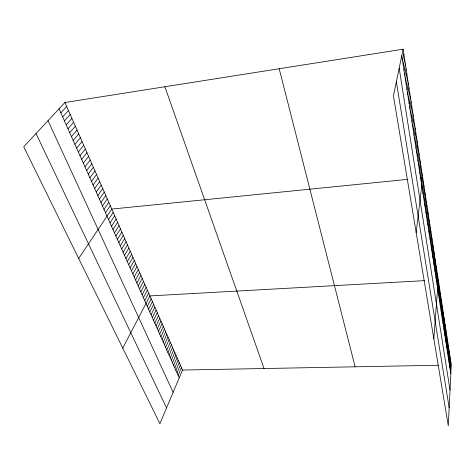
<?xml version="1.0" encoding="UTF-8"?>
<svg xmlns="http://www.w3.org/2000/svg" width="475" height="475" viewBox="0 0 475 475"><rect width="100%" height="100%" fill="white"/><g stroke="black" fill="none" stroke-linecap="round" stroke-linejoin="round"><path stroke-width="0.71" d="M450.395 370.945L450.822 362.211M403.109 49.204L451.25 365.008L448.299 425.796L393.437 95.819L403.109 49.204L64.921 102.505L23.75 146.745L159.909 423.676L182.507 370.049L64.921 102.505M449.522 365.281L449.962 356.565M449.956 368.119L450.395 359.397M448.637 359.551L449.095 350.853M449.077 362.425L449.528 353.721M447.741 353.75L448.21 345.076M448.186 356.66L448.655 347.973M446.832 347.884L447.319 339.221M447.29 350.829L447.765 342.154M445.918 341.941L446.417 333.302M446.375 344.921L446.868 336.27M444.986 335.92L445.503 327.305M445.455 338.936L445.96 330.309M444.517 332.88L445.039 324.277M443.573 326.753L444.113 318.173M444.048 329.828L444.576 321.237M442.617 320.542L443.169 311.986M443.098 323.659L443.638 315.091M442.13 317.407L442.694 308.869M441.156 311.077L441.732 302.569M441.643 314.254L442.213 305.728M440.663 307.883L441.245 299.387M439.666 301.435L440.266 292.968M440.165 304.671L440.758 296.186M439.161 298.181L439.773 289.726M438.152 291.603L438.775 283.183M438.657 294.898L439.28 286.461M433.823 338.705L438.271 279.876L436.103 279.995M436.602 281.574L437.255 273.202M437.119 284.941L437.766 276.551M436.08 278.19L436.745 269.836M435.551 274.782L436.228 266.445M435.023 271.35L435.706 263.031M433.954 264.415L434.655 256.138M434.488 267.894L435.183 259.599M433.414 260.918L434.126 252.658M432.867 257.391L433.592 249.155M432.321 253.84L433.052 245.628M431.769 250.272L432.511 242.078M430.659 243.052L431.419 234.905M431.217 246.673L431.965 238.503M430.095 239.406L430.867 231.277M429.531 235.737L430.308 227.632M428.961 232.043L429.75 223.963M428.385 228.321L429.186 220.263M427.803 224.574L428.616 216.541M427.221 220.798L428.046 212.794M426.639 216.998L427.47 209.018M426.045 213.174L426.894 205.218M425.452 209.321L426.307 201.394M424.852 205.438L425.725 197.541M424.252 201.531L425.131 193.663M423.641 197.594L424.537 189.751M423.029 193.634L423.938 185.82M422.418 189.638L423.332 181.86M416.171 232.56L422.72 177.864L420.019 178.137M421.171 181.592L422.115 173.868M420.547 177.531L421.497 169.842M419.918 173.446L420.88 165.787M419.282 169.326L420.262 161.708M418.641 165.181L419.633 157.593M417.994 161.007L419.003 153.449M417.347 156.797L418.362 149.281M416.694 152.558L417.727 145.077M416.035 148.289L417.08 140.843M415.37 143.99L416.427 136.58M414.705 139.656L415.773 132.282M414.028 135.292L415.114 127.953M413.351 130.892L414.449 123.595M412.668 126.457L413.778 119.207M411.979 121.992L413.108 114.784M411.285 117.497L412.425 110.325M410.584 112.961L411.742 105.836M409.878 108.395L411.053 101.312M409.165 103.793L410.358 96.752M408.452 99.156L409.658 92.162M407.728 94.478L408.951 87.531M407.004 89.769L408.245 82.87M406.273 85.025L407.526 78.173M405.531 80.239L406.802 73.435M404.789 75.418L406.077 68.667M404.041 70.555L405.341 63.858M403.281 65.657L404.605 59.013M402.521 60.723L403.863 54.126M178.131 375.363L181.426 367.591M177.021 372.881L180.34 365.115M175.91 370.387L179.247 362.633M174.788 367.882L178.149 360.133M173.66 365.364L177.044 357.622M172.532 362.829L175.934 355.092M171.392 360.282L174.818 352.551M170.252 357.723L173.696 349.998M169.1 355.152L172.567 347.433M167.942 352.563L171.433 344.856M166.784 349.962L170.293 342.261M165.615 347.344L169.148 339.649M164.439 344.713L167.996 337.03M163.257 342.065L166.838 334.394M162.07 339.405L165.668 331.74M160.871 336.733L164.498 329.074M159.671 334.044L163.323 326.396M158.466 331.342L162.135 323.701M157.249 328.623L160.948 320.993M156.026 325.886L159.748 318.268M154.803 323.137L158.543 315.525M153.562 320.37L157.332 312.77M152.321 317.591L156.115 310.003M151.074 314.794L154.892 307.218M149.815 311.98L153.662 304.416M148.556 309.154L152.422 301.595M147.286 306.31L151.175 298.763M122.758 348.128L149.928 295.913L424.591 280.636M144.721 300.574L148.663 293.051M143.426 297.677L147.398 290.172M142.126 294.767L146.128 287.274M140.82 291.84L144.845 284.359M139.507 288.901L143.557 281.426M138.183 285.938L142.262 278.481M136.853 282.957L140.956 275.518M135.518 279.965L139.65 272.531M134.17 276.949L138.332 269.533M132.816 273.921L137.008 266.517M131.456 270.875L135.672 263.483M130.085 267.805L134.33 260.437M128.707 264.723L132.982 257.367M127.318 261.618L131.623 254.279M125.928 258.495L130.257 251.174M124.521 255.354L128.885 248.045M123.114 252.195L127.508 244.904M121.695 249.019L126.118 241.745M120.264 245.824L124.717 238.563M118.827 242.606L123.31 235.362M117.384 239.37L121.897 232.144M115.93 236.111L120.478 228.908M114.463 232.839L119.047 225.655M112.991 229.544L117.604 222.377M111.512 226.225L116.155 219.082M110.022 222.888L114.695 215.763M108.52 219.533L113.228 212.426M78.684 258.477L111.756 209.071L407.906 179.354M105.503 212.776L110.277 205.711M103.983 209.374L108.793 202.326M102.452 205.948L107.297 198.924M100.914 202.504L105.794 195.504M99.364 199.037L104.28 192.06M97.808 195.552L102.754 188.593M96.241 192.042L101.222 185.107M94.662 188.51L99.685 181.598M93.076 184.953L98.129 178.066M91.479 181.373L96.567 174.515M89.87 177.775L95 170.941M88.249 174.153L93.415 167.342M86.622 170.507L91.823 163.721M84.983 166.838L90.226 160.081M83.333 163.145L88.611 156.412M81.67 159.428L86.99 152.724M80.002 155.681L85.357 149.007M78.316 151.917L83.719 145.273M76.623 148.129L82.062 141.508M74.919 144.311L80.4 137.72M73.203 140.469L78.725 133.908M71.476 136.604L77.039 130.073M69.736 132.709L75.341 126.213M67.99 128.79L73.631 122.324M66.227 124.848L71.915 118.418M64.452 120.876L70.181 114.475M62.664 116.88L68.442 110.515M60.871 112.854L66.684 106.525M182.507 370.049L438.621 365.245M449.249 365.043L451.25 365.008M36.029 133.552L166.547 407.924M48.017 120.668L173.114 392.344M59.06 108.805L179.229 377.827M164.867 86.753L264.064 368.523M279.199 68.733L355.134 366.813M396.358 81.748L449.172 407.811M399.178 68.151L450.033 390.135M401.755 55.747L450.828 373.748"/></g></svg>
